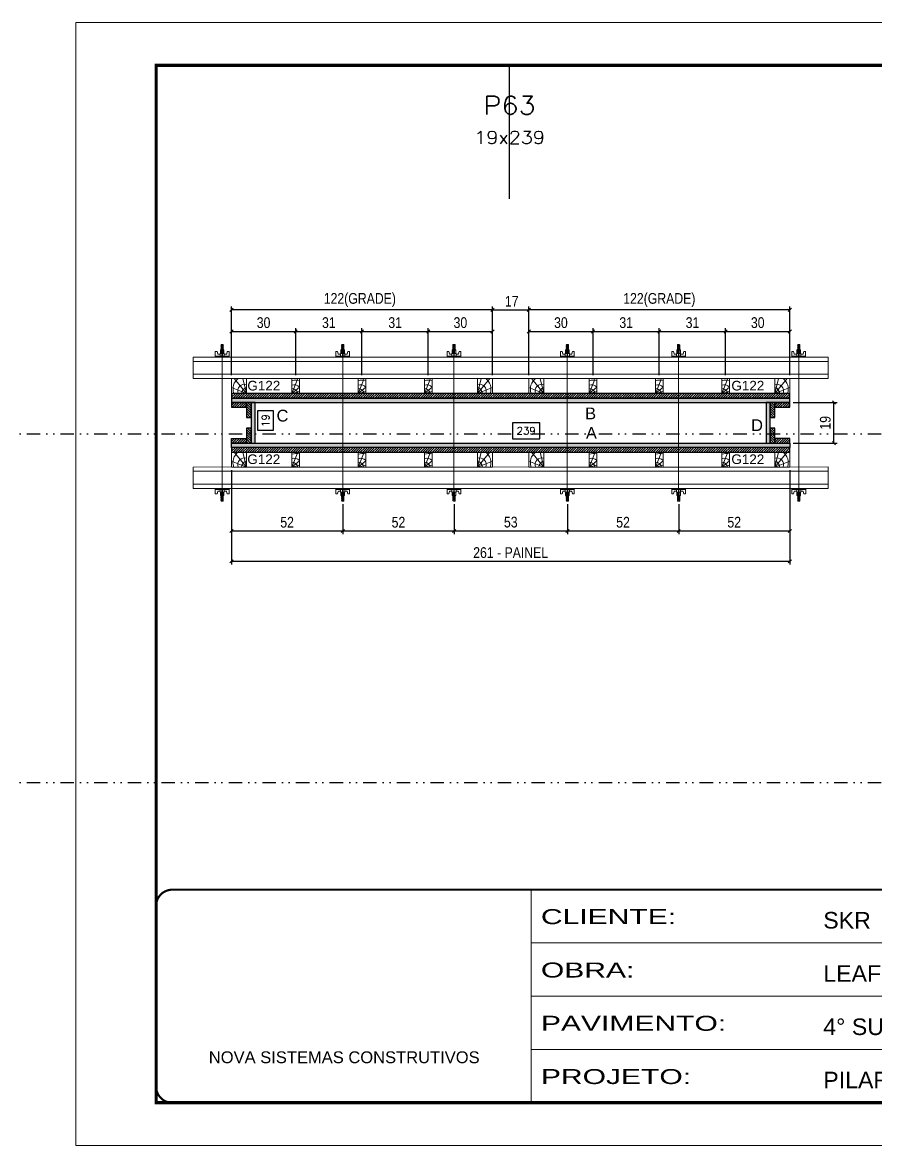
# Model space of a CAD drawing. Header units: millimetres. Extents: x 13777 to 27878, y -21631 to 6985.
# Drawn here: x 17547 to 18345, y 2489 to 3539 of the extents above; entities that cross this region are included whole.
import ezdxf
from ezdxf.enums import TextEntityAlignment as Align

# ---------------------------------------------------------------- set-up
doc = ezdxf.new("R2010")
doc.units = ezdxf.units.MM
for name, pattern in [('CONTINUO', [0]), ('DASHED', [0.75, 0.5, -0.25]), ('DIVIDE2', [0.625, 0.25, -0.125, 0, -0.125, 0, -0.125]), ('HIDDEN', [0.375, 0.25, -0.125])]:
    doc.linetypes.add(name, pattern=pattern)
for name, color, linetype in [('CHAPA', 1, 'Continuous'), ('COTA', 241, 'Continuous'), ('Nível', 160, 'Continuous'), ('SARRAFO', 251, 'Continuous'), ('Texto de Titulo', 7, 'Continuous'), ('Texto Qtd Sarr', 242, 'Continuous'), ('TEXTO_GERAL', 7, 'Continuous')]:
    doc.layers.add(name, color=color, linetype=linetype)
for name, color, linetype, lineweight in [('Folhas', 255, 'Continuous', 9), ('Hachura', 251, 'Continuous', 9), ('Madeira', 126, 'Continuous', 18), ('Perfil Metálico', 224, 'Continuous', 18), ('SARRAFO DE PRESSAO', 251, 'DASHED', 9), ('Texto Seção', 7, 'Continuous', 15)]:
    doc.layers.add(name, color=color, linetype=linetype, lineweight=lineweight)
doc.styles.add('ARIAL', font='arial.ttf')
doc.styles.add('COTA TECNICA 2X', font='techl___.ttf', dxfattribs={"height": 10})
doc.styles.add('ROMANS', font='romans.shx')
doc.styles.add('SANSSERIF', font='sas_____.pfb')
doc.styles.add('Tecnologia', font='')
doc.styles.get('Tecnologia').set_extended_font_data('Forgotten Futurist')
doc.dimstyles.new('SECAO PILAR', dxfattribs={"dimtxt": 10, "dimasz": 3, "dimexe": 3, "dimexo": 3, "dimgap": 3, "dimtad": 1, "dimdec": 1, "dimlfac": 0.5, "dimzin": 12, "dimdsep": 46, "dimtxsty": 'COTA TECNICA 2X', "dimblk1": 'OBLIQUE', "dimblk2": 'OBLIQUE', "dimsah": 1, "dimcen": 0.9, "dimclrd": 256, "dimclre": 256, "dimclrt": 256, "dimadec": 1, "dimazin": 3, "dimtfac": 1, "dimtdec": 1, "dimtmove": 0, "dimatfit": 3, "dimfxl": 1, "dimtolj": 1, "dimtzin": 12, "dimarcsym": 0})
doc.dimstyles.new('SECÇÃO 2', dxfattribs={"dimtxt": 7, "dimasz": 6, "dimexe": 0.18, "dimexo": 2, "dimgap": -4, "dimtad": 3, "dimdec": 1, "dimlfac": 0.5, "dimzin": 12, "dimdsep": 46, "dimtxsty": 'ROMANS', "dimblk": 'ARCHTICK', "dimcen": 0.09, "dimse1": 1, "dimse2": 1, "dimsd1": 1, "dimsd2": 1, "dimclrd": 180, "dimclre": 5, "dimclrt": 1, "dimadec": 0, "dimazin": 3, "dimtfac": 1, "dimtdec": 1, "dimtofl": 0, "dimtmove": 0, "dimatfit": 3, "dimldrblk": 'ARCHTICK', "dimfxl": 1, "dimtolj": 1, "dimtzin": 0, "dimarcsym": 0})
pattern_1 = [(225, (8618.4377, -19745.6665), (1.12253202, -1.12253202), [])]

# ---------------------------------------------------------------- blocks, each defined once
blk = doc.blocks.new('9999999999')
at = {"color": 30, "linetype": 'CONTINUO'}
for p, q in [((98564.6, 34230.2), (98564.6, 34429.4)), ((98564.6, 34379.6), (99584, 34379.6)), ((98564.6, 34329.8), (99488, 34329.8)), ((99584, 34329.8), (99488, 34329.8)), ((99488, 34329.8), (99488, 34230.2)), ((98564.6, 34280), (99488, 34280))]:
    blk.add_line(p, q, dxfattribs=at)
at = {"color": 30, "linetype": 'CONTINUO', "const_width": 2}
blk.add_lwpolyline([(99584, 34230.2), (99584, 34414.4, 0.414214), (99569, 34429.4), (98229, 34429.4, 0.414214), (98214, 34414.4), (98214, 34245.2, 0.414214), (98229, 34230.2), (99584, 34230.2)], format="xyb", dxfattribs=at)
at = {"layer": 'Folhas'}
blk.add_lwpolyline([(98139, 34190.2), (99624, 34190.2), (99624, 35240.2), (98139, 35240.2)], close=True, dxfattribs=at)
at = {"layer": 'Folhas', "color": 30, "const_width": 3}
blk.add_lwpolyline([(98214, 34230.2), (99584, 34230.2), (99584, 35200.2), (98214, 35200.2)], close=True, dxfattribs=at)
at = {"color": 7, "linetype": 'Continuous', "ltscale": 5, "style": 'ARIAL'}
for s, height, p in [('SKR', 15.48, (98837.7, 34393.1)), ('LEAF LOEFGREN', 15.483, (98837.7, 34343.3)), ('4° SUBSOLO', 15.48, (98837.7, 34293.5)), ('NOVA SISTEMAS CONSTRUTIVOS', 11.059, (98263.2, 34267.2)), ('PILARES', 15.48, (98837.7, 34243.7))]:
    blk.add_text(s, height=height, dxfattribs=at).set_placement(p)
at = {"layer": 'Folhas', "color": 7, "style": 'Tecnologia', "width": 1.5}
for s, p in [('CLIENTE:', (98573.7, 34397.2)), ('OBRA:', (98573.7, 34347.3)), ('PAVIMENTO:', (98573.7, 34297.5)), ('PROJETO:', (98573.7, 34247.7))]:
    blk.add_text(s, height=14, dxfattribs=at).set_placement(p)
blk = doc.blocks.new('*D343')
at = {"layer": 'COTA', "color": 180, "lineweight": -2, "transparency": 16777216}
for p, q in [((17781.8, 3175.8), (17766.8, 3175.8)), ((17766.8, 3175.8), (17766.8, 3157.8)), ((17781.8, 3157.8), (17781.8, 3175.8)), ((17766.8, 3157.8), (17781.8, 3157.8))]:
    blk.add_line(p, q, dxfattribs=at)
at = {"layer": 'Defpoints', "color": 0, "transparency": 16777216}
for p in [(17781.7, 3183.7), (17781.7, 3145.7), (17785.8, 3145.7)]:
    blk.add_point(p, dxfattribs=at)
at = {"layer": 'COTA', "color": 1, "transparency": 16777216, "insert": (17774.3, 3166.8), "char_height": 7, "attachment_point": 5, "rotation": 90, "style": 'ROMANS'}
blk.add_mtext('\\A1;19', dxfattribs=at)
blk = doc.blocks.new('_ArchTick')
at = {"color": 0, "linetype": 'ByBlock', "const_width": 0.15}
blk.add_lwpolyline([(-0.5, -0.5), (0.5, 0.5)], dxfattribs=at)
blk = doc.blocks.new('*D344')
at = {"layer": 'COTA', "color": 180, "lineweight": -2, "transparency": 16777216}
for p, q in [((18030.8, 3164.7), (18005.1, 3164.7)), ((18005.1, 3164.7), (18005.1, 3149.7)), ((18030.8, 3149.7), (18030.8, 3164.7)), ((18005.1, 3149.7), (18030.8, 3149.7))]:
    blk.add_line(p, q, dxfattribs=at)
at = {"layer": 'Defpoints', "color": 0, "transparency": 16777216}
for p in [(17764.4, 3145.7), (18242.4, 3145.7), (18242.4, 3145.7)]:
    blk.add_point(p, dxfattribs=at)
at = {"layer": 'COTA', "color": 1, "transparency": 16777216, "insert": (18017.9, 3157.2), "char_height": 7, "attachment_point": 5, "style": 'ROMANS'}
blk.add_mtext('\\A1;239', dxfattribs=at)
blk = doc.blocks.new('_Oblique')
at = {"color": 0, "linetype": 'ByBlock', "lineweight": -2}
blk.add_line((-0.5, -0.5), (0.5, 0.5), dxfattribs=at)
blk = doc.blocks.new('*D345')
at = {"layer": 'COTA', "lineweight": -2, "transparency": 16777216}
for p, q in [((17742.4, 3120.4), (17742.4, 3032.2)), ((18264.4, 3120.4), (18264.4, 3032.2)), ((17742.4, 3035.2), (18264.4, 3035.2))]:
    blk.add_line(p, q, dxfattribs=at)
at = {"layer": 'Defpoints', "color": 0, "transparency": 16777216}
for p in [(17742.4, 3123.4), (18264.4, 3123.4), (18264.4, 3035.2)]:
    blk.add_point(p, dxfattribs=at)
at = {"layer": 'COTA', "lineweight": -2, "transparency": 16777216, "xscale": 3, "yscale": 3, "zscale": 3, "rotation": 180}
blk.add_blockref('_Oblique', (17742.4, 3035.2), dxfattribs=at)
at = {"layer": 'COTA', "lineweight": -2, "transparency": 16777216, "xscale": 3, "yscale": 3, "zscale": 3}
blk.add_blockref('_Oblique', (18264.4, 3035.2), dxfattribs=at)
at = {"layer": 'COTA', "transparency": 16777216, "insert": (18003.4, 3043.3), "char_height": 10, "attachment_point": 5, "style": 'COTA TECNICA 2X'}
blk.add_mtext('\\A1;261 - PAINEL', dxfattribs=at)
blk = doc.blocks.new('*D346')
at = {"layer": 'COTA', "lineweight": -2, "transparency": 16777216}
for p, q in [((17742.4, 3120.3), (17742.4, 3060.6)), ((17846.5, 3088.6), (17846.5, 3060.6)), ((17742.4, 3063.6), (17846.5, 3063.6))]:
    blk.add_line(p, q, dxfattribs=at)
at = {"layer": 'Defpoints', "color": 0, "transparency": 16777216}
for p in [(17742.4, 3123.3), (17846.5, 3091.6), (17846.5, 3063.6)]:
    blk.add_point(p, dxfattribs=at)
at = {"layer": 'COTA', "lineweight": -2, "transparency": 16777216, "xscale": 3, "yscale": 3, "zscale": 3, "rotation": 180}
blk.add_blockref('_Oblique', (17742.4, 3063.6), dxfattribs=at)
at = {"layer": 'COTA', "lineweight": -2, "transparency": 16777216, "xscale": 3, "yscale": 3, "zscale": 3}
blk.add_blockref('_Oblique', (17846.5, 3063.6), dxfattribs=at)
at = {"layer": 'COTA', "transparency": 16777216, "insert": (17794.4, 3071.7), "char_height": 10, "attachment_point": 5, "style": 'COTA TECNICA 2X'}
blk.add_mtext('\\A1;52', dxfattribs=at)
blk = doc.blocks.new('C')
at = {"layer": 'Hachura', "color": 0}
for p, q in [((0, 3.22), (0, -3.22)), ((0.45, 3.22), (0, 3.22)), ((0.46, 3.16), (0, 3.16)), ((0.46, 3.05), (0, 3.05)), ((0.46, 2.88), (0, 2.88)), ((0, 2.75), (0, -1.16)), ((0.46, 2.65), (0, 2.65)), ((0.46, 2.23), (0, 2.23)), ((0.46, 1.51), (0, 1.51)), ((0.39, 0.49), (0.17, 0.49)), ((0.45, -3.23), (0.45, 3.22)), ((0.45, 3.22), (2.58, 3.22)), ((1.74, 0.97), (0.45, 0.97)), ((1.45, 0.1), (0.45, 0.1)), ((1.35, 1.94), (1.35, 0.96)), ((2.58, 2.39), (1.47, 2.09)), ((1.74, -0.97), (1.74, 0.97)), ((1.74, 0.97), (1.74, 0.84)), ((1.74, 0.97), (1.74, 0.84)), ((1.74, 0.84), (3.35, 0.84)), ((3.35, 0.45), (1.74, 0.45)), ((2.58, 3.22), (2.58, 2.39)), ((3.32, 0.84), (3.32, -0.84)), ((3.35, 0.84), (3.35, -0.84)), ((3.68, 0.45), (3.35, 0.45)), ((3.84, -0.52), (3.35, 0.45)), ((3.35, 0.06), (3.67, -0.57)), ((3.68, 0.45), (4.16, -0.52)), ((3.72, 0.5), (4.25, -0.57)), ((4.37, -0.55), (3.83, 0.53)), ((4.15, 0.45), (3.93, 0.45)), ((4.42, -0.52), (3.93, 0.45)), ((4.15, 0.45), (4.26, 0.45)), ((4.26, 0.45), (4.74, -0.52)), ((4.3, 0.5), (4.83, -0.57)), ((4.95, -0.55), (4.41, 0.53)), ((4.51, 0.45), (4.84, 0.45)), ((5, -0.52), (4.51, 0.45)), ((4.84, 0.45), (5.32, -0.52)), ((4.88, 0.5), (5.41, -0.57)), ((5.53, -0.55), (4.99, 0.53)), ((5.58, -0.52), (5.09, 0.45)), ((5.42, 0.45), (5.09, 0.45)), ((5.58, -0.52), (5.09, 0.45)), ((5.42, 0.45), (5.74, -0.19)), ((5.46, 0.5), (5.74, -0.07)), ((5.74, 0.19), (5.57, 0.53)), ((5.74, 0.32), (5.68, 0.45)), ((5.68, 0.45), (5.74, 0.45)), ((5.74, 0.45), (5.9, 0.29)), ((5.74, 0.45), (5.74, -0.52)), ((5.9, -0.36), (5.9, 0.29)), ((0.45, 0), (0, 0)), ((0.46, -1.52), (0, -1.52)), ((0.46, -2.23), (0, -2.23)), ((0.46, -2.65), (0, -2.65)), ((0.46, -2.88), (0, -2.88)), ((0.46, -3.05), (0, -3.05)), ((0.46, -3.16), (0, -3.16)), ((0, -3.22), (2.57, -3.22)), ((0.08, -0.48), (0.29, -0.48)), ((0.29, -0.48), (0.4, -0.48)), ((0.45, 0), (0.45, -0.97)), ((0.45, -0.16), (1.45, -0.16)), ((0.45, -0.65), (0.45, -0.32)), ((0.45, -3.23), (0.45, -0.65)), ((0.45, -0.97), (1.74, -0.97)), ((1.35, -1.94), (1.35, -0.97)), ((2.58, -2.39), (1.47, -2.1)), ((3.35, -0.32), (1.74, -0.32)), ((3.35, -0.84), (1.74, -0.84)), ((2.58, -3.23), (2.58, -2.39)), ((3.35, -0.07), (3.58, -0.52)), ((3.35, -0.52), (3.58, -0.52)), ((3.84, -0.52), (4.16, -0.52)), ((4.42, -0.52), (4.74, -0.52)), ((4.63, -0.52), (4.74, -0.52)), ((5, -0.52), (5.32, -0.52)), ((5.58, -0.52), (5.74, -0.52)), ((5.74, -0.52), (5.9, -0.36)), ((5.74, -0.52), (5.74, -0.52))]:
    blk.add_line(p, q, dxfattribs=at)
for centre, radius, start, end in [((1.52, 1.94), 0.161, 104.7436, 180), ((1.44, -0.03), 0.129, 272.695, 87.305), ((3.81, 0.39), 0.143, 25.5688, 154.4312), ((4.39, 0.39), 0.143, 25.5688, 154.4312), ((4.97, 0.39), 0.143, 25.5688, 154.4312), ((5.55, 0.39), 0.143, 25.5688, 154.4312), ((0.17, -0.37), 0.174, 221.744, 317.8592), ((1.52, -1.94), 0.161, 180, 255.2564), ((3.71, -0.4), 0.174, 222.1408, 318.256), ((4.29, -0.4), 0.174, 222.1408, 318.256), ((4.87, -0.4), 0.174, 222.1408, 318.256), ((5.45, -0.4), 0.174, 222.1408, 318.256), ((5.61, -0.4), 0.174, 317.8592, 318.256)]:
    blk.add_arc(centre, radius, start, end, dxfattribs=at)
blk = doc.blocks.new('*D347')
at = {"layer": 'COTA', "lineweight": -2, "transparency": 16777216}
for p, q in [((18056.5, 3088.6), (18056.5, 3060.6)), ((18160.5, 3088.6), (18160.5, 3060.6)), ((18056.5, 3063.6), (18160.5, 3063.6))]:
    blk.add_line(p, q, dxfattribs=at)
at = {"layer": 'Defpoints', "color": 0, "transparency": 16777216}
for p in [(18056.5, 3091.6), (18160.5, 3091.6), (18160.5, 3063.6)]:
    blk.add_point(p, dxfattribs=at)
at = {"layer": 'COTA', "lineweight": -2, "transparency": 16777216, "xscale": 3, "yscale": 3, "zscale": 3, "rotation": 180}
blk.add_blockref('_Oblique', (18056.5, 3063.6), dxfattribs=at)
at = {"layer": 'COTA', "lineweight": -2, "transparency": 16777216, "xscale": 3, "yscale": 3, "zscale": 3}
blk.add_blockref('_Oblique', (18160.5, 3063.6), dxfattribs=at)
at = {"layer": 'COTA', "transparency": 16777216, "insert": (18108.5, 3071.7), "char_height": 10, "attachment_point": 5, "style": 'COTA TECNICA 2X'}
blk.add_mtext('\\A1;52', dxfattribs=at)
blk = doc.blocks.new('*D348')
at = {"layer": 'COTA', "lineweight": -2, "transparency": 16777216}
for p, q in [((18267.4, 3183.7), (18308.7, 3183.7)), ((18305.7, 3145.7), (18305.7, 3183.7)), ((18267.4, 3145.7), (18308.7, 3145.7))]:
    blk.add_line(p, q, dxfattribs=at)
at = {"layer": 'Defpoints', "color": 0, "transparency": 16777216}
for p in [(18264.4, 3183.7), (18305.7, 3183.7), (18264.4, 3145.7)]:
    blk.add_point(p, dxfattribs=at)
at = {"layer": 'COTA', "lineweight": -2, "transparency": 16777216, "xscale": 3, "yscale": 3, "zscale": 3}
for p, rotation in [((18305.7, 3183.7), 90), ((18305.7, 3145.7), 270)]:
    blk.add_blockref('_Oblique', p, dxfattribs=dict(at, rotation=rotation))
at = {"layer": 'COTA', "transparency": 16777216, "insert": (18297.6, 3164.7), "char_height": 10, "attachment_point": 5, "rotation": 90, "style": 'COTA TECNICA 2X'}
blk.add_mtext('\\A1;19', dxfattribs=at)
blk = doc.blocks.new('*D349')
at = {"layer": 'COTA', "lineweight": -2, "transparency": 16777216}
for p, q in [((17846.5, 3088.6), (17846.5, 3060.6)), ((17950.5, 3088.6), (17950.5, 3060.6)), ((17846.5, 3063.6), (17950.5, 3063.6))]:
    blk.add_line(p, q, dxfattribs=at)
at = {"layer": 'Defpoints', "color": 0, "transparency": 16777216}
for p in [(17846.5, 3091.6), (17950.5, 3091.6), (17950.5, 3063.6)]:
    blk.add_point(p, dxfattribs=at)
at = {"layer": 'COTA', "lineweight": -2, "transparency": 16777216, "xscale": 3, "yscale": 3, "zscale": 3, "rotation": 180}
blk.add_blockref('_Oblique', (17846.5, 3063.6), dxfattribs=at)
at = {"layer": 'COTA', "lineweight": -2, "transparency": 16777216, "xscale": 3, "yscale": 3, "zscale": 3}
blk.add_blockref('_Oblique', (17950.5, 3063.6), dxfattribs=at)
at = {"layer": 'COTA', "transparency": 16777216, "insert": (17898.5, 3071.7), "char_height": 10, "attachment_point": 5, "style": 'COTA TECNICA 2X'}
blk.add_mtext('\\A1;52', dxfattribs=at)
blk = doc.blocks.new('PONTALETE')
at = {"layer": 'Madeira'}
for q in [(2.71, 7), (7, 5.76), (7, 1.74)]:
    blk.add_line((0, 0), q, dxfattribs=at)
blk.add_lwpolyline([(0, 0), (7, 0), (7, 7), (0, 7)], close=True, dxfattribs=at)
for centre, radius, start, end in [((2.04, 0.06), 6.23, 37.2818, 109.0913), ((1.09, 0.9), 3.19, 343.603, 109.9847), ((-0.21, -0.78), 3.09, 14.6322, 86.0383)]:
    blk.add_arc(centre, radius, start, end, dxfattribs=at)
blk = doc.blocks.new('MEIO PONTALETE')
at = {"layer": 'Madeira'}
for q in [(2.71, 7), (3.5, 2.88), (3.5, 0.87)]:
    blk.add_line((0, 0), q, dxfattribs=at)
blk.add_lwpolyline([(0, 0), (3.5, 0), (3.5, 7), (0, 7)], close=True, dxfattribs=at)
for centre, radius, start, end in [((2.04, 0.06), 6.23, 76.4499, 109.0913), ((1.09, 0.9), 3.19, 40.9063, 109.9847), ((-0.21, -0.78), 3.09, 14.6322, 86.0383)]:
    blk.add_arc(centre, radius, start, end, dxfattribs=at)
blk = doc.blocks.new('*D339')
at = {"layer": 'COTA', "lineweight": -2, "transparency": 16777216}
for p, q in [((18020.4, 3209.2), (18020.4, 3253.1)), ((18020.4, 3250.1), (18080.4, 3250.1)), ((18080.4, 3209.1), (18080.4, 3253.1))]:
    blk.add_line(p, q, dxfattribs=at)
at = {"layer": 'Defpoints', "color": 0, "transparency": 16777216}
for p in [(18080.4, 3250.1), (18020.4, 3206.2), (18080.4, 3206.1)]:
    blk.add_point(p, dxfattribs=at)
at = {"layer": 'COTA', "lineweight": -2, "transparency": 16777216, "xscale": 3, "yscale": 3, "zscale": 3, "rotation": 180}
blk.add_blockref('_Oblique', (18020.4, 3250.1), dxfattribs=at)
at = {"layer": 'COTA', "lineweight": -2, "transparency": 16777216, "xscale": 3, "yscale": 3, "zscale": 3}
blk.add_blockref('_Oblique', (18080.4, 3250.1), dxfattribs=at)
at = {"layer": 'COTA', "transparency": 16777216, "insert": (18050.4, 3258.3), "char_height": 10, "attachment_point": 5, "style": 'COTA TECNICA 2X'}
blk.add_mtext('\\A1;30', dxfattribs=at)
blk = doc.blocks.new('*D340')
at = {"layer": 'COTA', "lineweight": -2, "transparency": 16777216}
for p, q in [((18020.4, 3209.2), (18020.4, 3273.3)), ((18264.4, 3270.3), (18020.4, 3270.3)), ((18264.4, 3209.1), (18264.4, 3273.3))]:
    blk.add_line(p, q, dxfattribs=at)
at = {"layer": 'Defpoints', "color": 0, "transparency": 16777216}
for p in [(18020.4, 3270.3), (18020.4, 3206.2), (18264.4, 3206.1)]:
    blk.add_point(p, dxfattribs=at)
at = {"layer": 'COTA', "lineweight": -2, "transparency": 16777216, "xscale": 3, "yscale": 3, "zscale": 3, "rotation": 180}
blk.add_blockref('_Oblique', (18020.4, 3270.3), dxfattribs=at)
at = {"layer": 'COTA', "lineweight": -2, "transparency": 16777216, "xscale": 3, "yscale": 3, "zscale": 3}
blk.add_blockref('_Oblique', (18264.4, 3270.3), dxfattribs=at)
at = {"layer": 'COTA', "transparency": 16777216, "insert": (18142.4, 3279.5), "char_height": 10, "attachment_point": 5, "style": 'COTA TECNICA 2X'}
blk.add_mtext('\\A1;122(GRADE)', dxfattribs=at)
blk = doc.blocks.new('*D350')
at = {"layer": 'COTA', "lineweight": -2, "transparency": 16777216}
for p, q in [((18080.4, 3209.1), (18080.4, 3253.1)), ((18080.4, 3250.1), (18142.4, 3250.1)), ((18142.4, 3209.1), (18142.4, 3253.1))]:
    blk.add_line(p, q, dxfattribs=at)
at = {"layer": 'Defpoints', "color": 0, "transparency": 16777216}
for p in [(18142.4, 3250.1), (18080.4, 3206.1), (18142.4, 3206.1)]:
    blk.add_point(p, dxfattribs=at)
at = {"layer": 'COTA', "lineweight": -2, "transparency": 16777216, "xscale": 3, "yscale": 3, "zscale": 3, "rotation": 180}
blk.add_blockref('_Oblique', (18080.4, 3250.1), dxfattribs=at)
at = {"layer": 'COTA', "lineweight": -2, "transparency": 16777216, "xscale": 3, "yscale": 3, "zscale": 3}
blk.add_blockref('_Oblique', (18142.4, 3250.1), dxfattribs=at)
at = {"layer": 'COTA', "transparency": 16777216, "insert": (18111.4, 3258.3), "char_height": 10, "attachment_point": 5, "style": 'COTA TECNICA 2X'}
blk.add_mtext('\\A1;31', dxfattribs=at)
blk = doc.blocks.new('*D351')
at = {"layer": 'COTA', "lineweight": -2, "transparency": 16777216}
for p, q in [((18142.4, 3209.1), (18142.4, 3253.1)), ((18142.4, 3250.1), (18204.4, 3250.1)), ((18204.4, 3209.1), (18204.4, 3253.1))]:
    blk.add_line(p, q, dxfattribs=at)
at = {"layer": 'Defpoints', "color": 0, "transparency": 16777216}
for p in [(18204.4, 3250.1), (18142.4, 3206.1), (18204.4, 3206.1)]:
    blk.add_point(p, dxfattribs=at)
at = {"layer": 'COTA', "lineweight": -2, "transparency": 16777216, "xscale": 3, "yscale": 3, "zscale": 3, "rotation": 180}
blk.add_blockref('_Oblique', (18142.4, 3250.1), dxfattribs=at)
at = {"layer": 'COTA', "lineweight": -2, "transparency": 16777216, "xscale": 3, "yscale": 3, "zscale": 3}
blk.add_blockref('_Oblique', (18204.4, 3250.1), dxfattribs=at)
at = {"layer": 'COTA', "transparency": 16777216, "insert": (18173.4, 3258.3), "char_height": 10, "attachment_point": 5, "style": 'COTA TECNICA 2X'}
blk.add_mtext('\\A1;31', dxfattribs=at)
blk = doc.blocks.new('*D352')
at = {"layer": 'COTA', "lineweight": -2, "transparency": 16777216}
for p, q in [((18204.4, 3209.1), (18204.4, 3253.1)), ((18204.4, 3250.1), (18264.4, 3250.1)), ((18264.4, 3209.1), (18264.4, 3253.1))]:
    blk.add_line(p, q, dxfattribs=at)
at = {"layer": 'Defpoints', "color": 0, "transparency": 16777216}
for p in [(18264.4, 3250.1), (18204.4, 3206.1), (18264.4, 3206.1)]:
    blk.add_point(p, dxfattribs=at)
at = {"layer": 'COTA', "lineweight": -2, "transparency": 16777216, "xscale": 3, "yscale": 3, "zscale": 3, "rotation": 180}
blk.add_blockref('_Oblique', (18204.4, 3250.1), dxfattribs=at)
at = {"layer": 'COTA', "lineweight": -2, "transparency": 16777216, "xscale": 3, "yscale": 3, "zscale": 3}
blk.add_blockref('_Oblique', (18264.4, 3250.1), dxfattribs=at)
at = {"layer": 'COTA', "transparency": 16777216, "insert": (18234.4, 3258.3), "char_height": 10, "attachment_point": 5, "style": 'COTA TECNICA 2X'}
blk.add_mtext('\\A1;30', dxfattribs=at)
blk = doc.blocks.new('*D341')
at = {"layer": 'COTA', "lineweight": -2, "transparency": 16777216}
for p, q in [((17742.4, 3209.2), (17742.4, 3253.1)), ((17742.4, 3250.1), (17802.4, 3250.1)), ((17802.4, 3209.1), (17802.4, 3253.1))]:
    blk.add_line(p, q, dxfattribs=at)
at = {"layer": 'Defpoints', "color": 0, "transparency": 16777216}
for p in [(17802.4, 3250.1), (17742.4, 3206.2), (17802.4, 3206.1)]:
    blk.add_point(p, dxfattribs=at)
at = {"layer": 'COTA', "lineweight": -2, "transparency": 16777216, "xscale": 3, "yscale": 3, "zscale": 3, "rotation": 180}
blk.add_blockref('_Oblique', (17742.4, 3250.1), dxfattribs=at)
at = {"layer": 'COTA', "lineweight": -2, "transparency": 16777216, "xscale": 3, "yscale": 3, "zscale": 3}
blk.add_blockref('_Oblique', (17802.4, 3250.1), dxfattribs=at)
at = {"layer": 'COTA', "transparency": 16777216, "insert": (17772.4, 3258.3), "char_height": 10, "attachment_point": 5, "style": 'COTA TECNICA 2X'}
blk.add_mtext('\\A1;30', dxfattribs=at)
blk = doc.blocks.new('*D342')
at = {"layer": 'COTA', "lineweight": -2, "transparency": 16777216}
for p, q in [((17742.4, 3209.2), (17742.4, 3273.3)), ((17986.4, 3270.3), (17742.4, 3270.3)), ((17986.4, 3209.1), (17986.4, 3273.3))]:
    blk.add_line(p, q, dxfattribs=at)
at = {"layer": 'Defpoints', "color": 0, "transparency": 16777216}
for p in [(17742.4, 3270.3), (17742.4, 3206.2), (17986.4, 3206.1)]:
    blk.add_point(p, dxfattribs=at)
at = {"layer": 'COTA', "lineweight": -2, "transparency": 16777216, "xscale": 3, "yscale": 3, "zscale": 3, "rotation": 180}
blk.add_blockref('_Oblique', (17742.4, 3270.3), dxfattribs=at)
at = {"layer": 'COTA', "lineweight": -2, "transparency": 16777216, "xscale": 3, "yscale": 3, "zscale": 3}
blk.add_blockref('_Oblique', (17986.4, 3270.3), dxfattribs=at)
at = {"layer": 'COTA', "transparency": 16777216, "insert": (17862.4, 3279.5), "char_height": 10, "attachment_point": 5, "style": 'COTA TECNICA 2X'}
blk.add_mtext('\\A1;122(GRADE)', dxfattribs=at)
blk = doc.blocks.new('*D353')
at = {"layer": 'COTA', "lineweight": -2, "transparency": 16777216}
for p, q in [((17802.4, 3209.1), (17802.4, 3253.1)), ((17802.4, 3250.1), (17864.4, 3250.1)), ((17864.4, 3209.1), (17864.4, 3253.1))]:
    blk.add_line(p, q, dxfattribs=at)
at = {"layer": 'Defpoints', "color": 0, "transparency": 16777216}
for p in [(17864.4, 3250.1), (17802.4, 3206.1), (17864.4, 3206.1)]:
    blk.add_point(p, dxfattribs=at)
at = {"layer": 'COTA', "lineweight": -2, "transparency": 16777216, "xscale": 3, "yscale": 3, "zscale": 3, "rotation": 180}
blk.add_blockref('_Oblique', (17802.4, 3250.1), dxfattribs=at)
at = {"layer": 'COTA', "lineweight": -2, "transparency": 16777216, "xscale": 3, "yscale": 3, "zscale": 3}
blk.add_blockref('_Oblique', (17864.4, 3250.1), dxfattribs=at)
at = {"layer": 'COTA', "transparency": 16777216, "insert": (17833.4, 3258.3), "char_height": 10, "attachment_point": 5, "style": 'COTA TECNICA 2X'}
blk.add_mtext('\\A1;31', dxfattribs=at)
blk = doc.blocks.new('*D354')
at = {"layer": 'COTA', "lineweight": -2, "transparency": 16777216}
for p, q in [((17864.4, 3209.1), (17864.4, 3253.1)), ((17864.4, 3250.1), (17926.4, 3250.1)), ((17926.4, 3209.1), (17926.4, 3253.1))]:
    blk.add_line(p, q, dxfattribs=at)
at = {"layer": 'Defpoints', "color": 0, "transparency": 16777216}
for p in [(17926.4, 3250.1), (17864.4, 3206.1), (17926.4, 3206.1)]:
    blk.add_point(p, dxfattribs=at)
at = {"layer": 'COTA', "lineweight": -2, "transparency": 16777216, "xscale": 3, "yscale": 3, "zscale": 3, "rotation": 180}
blk.add_blockref('_Oblique', (17864.4, 3250.1), dxfattribs=at)
at = {"layer": 'COTA', "lineweight": -2, "transparency": 16777216, "xscale": 3, "yscale": 3, "zscale": 3}
blk.add_blockref('_Oblique', (17926.4, 3250.1), dxfattribs=at)
at = {"layer": 'COTA', "transparency": 16777216, "insert": (17895.4, 3258.3), "char_height": 10, "attachment_point": 5, "style": 'COTA TECNICA 2X'}
blk.add_mtext('\\A1;31', dxfattribs=at)
blk = doc.blocks.new('*D355')
at = {"layer": 'COTA', "lineweight": -2, "transparency": 16777216}
for p, q in [((17926.4, 3209.1), (17926.4, 3253.1)), ((17926.4, 3250.1), (17986.4, 3250.1)), ((17986.4, 3209.1), (17986.4, 3253.1))]:
    blk.add_line(p, q, dxfattribs=at)
at = {"layer": 'Defpoints', "color": 0, "transparency": 16777216}
for p in [(17986.4, 3250.1), (17926.4, 3206.1), (17986.4, 3206.1)]:
    blk.add_point(p, dxfattribs=at)
at = {"layer": 'COTA', "lineweight": -2, "transparency": 16777216, "xscale": 3, "yscale": 3, "zscale": 3, "rotation": 180}
blk.add_blockref('_Oblique', (17926.4, 3250.1), dxfattribs=at)
at = {"layer": 'COTA', "lineweight": -2, "transparency": 16777216, "xscale": 3, "yscale": 3, "zscale": 3}
blk.add_blockref('_Oblique', (17986.4, 3250.1), dxfattribs=at)
at = {"layer": 'COTA', "transparency": 16777216, "insert": (17956.4, 3258.3), "char_height": 10, "attachment_point": 5, "style": 'COTA TECNICA 2X'}
blk.add_mtext('\\A1;30', dxfattribs=at)
blk = doc.blocks.new('*D356')
at = {"layer": 'COTA', "lineweight": -2, "transparency": 16777216}
for p, q in [((17986.4, 3209.1), (17986.4, 3273.3)), ((17986.4, 3270.3), (18020.4, 3270.3)), ((18020.4, 3209.2), (18020.4, 3273.3))]:
    blk.add_line(p, q, dxfattribs=at)
at = {"layer": 'Defpoints', "color": 0, "transparency": 16777216}
for p in [(18020.4, 3270.3), (17986.4, 3206.1), (18020.4, 3206.2)]:
    blk.add_point(p, dxfattribs=at)
at = {"layer": 'COTA', "lineweight": -2, "transparency": 16777216, "xscale": 3, "yscale": 3, "zscale": 3, "rotation": 180}
blk.add_blockref('_Oblique', (17986.4, 3270.3), dxfattribs=at)
at = {"layer": 'COTA', "lineweight": -2, "transparency": 16777216, "xscale": 3, "yscale": 3, "zscale": 3}
blk.add_blockref('_Oblique', (18020.4, 3270.3), dxfattribs=at)
at = {"layer": 'COTA', "transparency": 16777216, "insert": (18004.4, 3278.3), "char_height": 10, "attachment_point": 5, "style": 'COTA TECNICA 2X'}
blk.add_mtext('\\A1;17', dxfattribs=at)
blk = doc.blocks.new('titulo1')
at = {"layer": 'Defpoints', "color": 252, "linetype": 'HIDDEN', "ltscale": 2}
blk.add_line((0, 0), (0, 125), dxfattribs=at)
at = {"layer": 'Defpoints', "style": 'ROMANS', "oblique": 15}
blk.add_attdef('FOLHA', text='', height=10, dxfattribs=at).set_placement((0, 15.6), align=Align.MIDDLE_CENTER)
at = {"layer": 'Texto Qtd Sarr', "color": 3, "style": 'ROMANS', "oblique": 15}
for tag, height, p in [('TITULO', 17, (0, 71.4)), ('SEÇÃO', 12, (0, 41.5))]:
    blk.add_attdef(tag, text='', height=height, dxfattribs=at).set_placement(p, align=Align.MIDDLE_CENTER)
blk = doc.blocks.new('*D357')
at = {"layer": 'COTA', "lineweight": -2, "transparency": 16777216}
for p, q in [((18264.4, 3120.4), (18264.4, 3060.6)), ((18160.5, 3088.6), (18160.5, 3060.6)), ((18160.5, 3063.6), (18264.4, 3063.6))]:
    blk.add_line(p, q, dxfattribs=at)
at = {"layer": 'Defpoints', "color": 0, "transparency": 16777216}
for p in [(18264.4, 3123.4), (18160.5, 3091.6), (18264.4, 3063.6)]:
    blk.add_point(p, dxfattribs=at)
at = {"layer": 'COTA', "lineweight": -2, "transparency": 16777216, "xscale": 3, "yscale": 3, "zscale": 3, "rotation": 180}
blk.add_blockref('_Oblique', (18160.5, 3063.6), dxfattribs=at)
at = {"layer": 'COTA', "lineweight": -2, "transparency": 16777216, "xscale": 3, "yscale": 3, "zscale": 3}
blk.add_blockref('_Oblique', (18264.4, 3063.6), dxfattribs=at)
at = {"layer": 'COTA', "transparency": 16777216, "insert": (18212.4, 3071.7), "char_height": 10, "attachment_point": 5, "style": 'COTA TECNICA 2X'}
blk.add_mtext('\\A1;52', dxfattribs=at)
blk = doc.blocks.new('*D358')
at = {"layer": 'COTA', "lineweight": -2, "transparency": 16777216}
for p, q in [((17950.5, 3088.6), (17950.5, 3060.6)), ((18056.5, 3088.6), (18056.5, 3060.6)), ((17950.5, 3063.6), (18056.5, 3063.6))]:
    blk.add_line(p, q, dxfattribs=at)
at = {"layer": 'Defpoints', "color": 0, "transparency": 16777216}
for p in [(17950.5, 3091.6), (18056.5, 3091.6), (18056.5, 3063.6)]:
    blk.add_point(p, dxfattribs=at)
at = {"layer": 'COTA', "lineweight": -2, "transparency": 16777216, "xscale": 3, "yscale": 3, "zscale": 3, "rotation": 180}
blk.add_blockref('_Oblique', (17950.5, 3063.6), dxfattribs=at)
at = {"layer": 'COTA', "lineweight": -2, "transparency": 16777216, "xscale": 3, "yscale": 3, "zscale": 3}
blk.add_blockref('_Oblique', (18056.5, 3063.6), dxfattribs=at)
at = {"layer": 'COTA', "transparency": 16777216, "insert": (18003.5, 3071.8), "char_height": 10, "attachment_point": 5, "style": 'COTA TECNICA 2X'}
blk.add_mtext('\\A1;53', dxfattribs=at)

msp = doc.modelspace()

# ---------------------------------------------------------------- hatches: boundary and pattern name
at = {"layer": 'Hachura'}
h = msp.add_hatch(dxfattribs=at)
h.set_pattern_fill('ANSI31', color=256, scale=0.5, angle=180, style=0)
h.set_pattern_definition([(225, (8648.4377, -19737.2665), (1.12253202, -1.12253202), [])])
h.paths.add_polyline_path([(18264.39, 3192.14), (18264.39, 3187.74), (17742.39, 3187.74), (17742.39, 3192.14)])
h = msp.add_hatch(color=256, dxfattribs=at)
h.dxf.hatch_style = 1
h.paths.add_polyline_path([(18264.39, 3183.73), (18264.39, 3187.73), (17742.39, 3187.74), (17742.39, 3183.74)])
h = msp.add_hatch(dxfattribs=at)
h.set_pattern_fill('ANSI31', color=256, scale=0.5, angle=180, style=0)
h.set_pattern_definition(pattern_1)
h.paths.add_polyline_path([(17756.39, 3183.74), (17756.39, 3179.34), (17742.39, 3179.34), (17742.39, 3183.74)])
h = msp.add_hatch(dxfattribs=at)
h.set_pattern_fill('ANSI31', color=256, scale=0.5, angle=270, style=0)
h.set_pattern_definition([(315, (40652.1977, -6319.2102), (1.12253202, 1.12253202), [])])
h.paths.add_polyline_path([(17760.79, 3169.74), (17756.39, 3169.74), (17756.39, 3183.74), (17760.79, 3183.74)])
h = msp.add_hatch(color=256, dxfattribs=at)
h.dxf.hatch_style = 1
h.paths.add_polyline_path([(17760.79, 3145.74), (17764.39, 3145.74), (17764.39, 3183.74), (17760.79, 3183.74)])
h = msp.add_hatch(color=256, dxfattribs=at)
h.dxf.hatch_style = 1
h.paths.add_polyline_path([(18242.39, 3145.74), (18245.99, 3145.74), (18245.99, 3183.74), (18242.39, 3183.74)])
h = msp.add_hatch(dxfattribs=at)
h.set_pattern_fill('ANSI31', color=256, scale=0.5, angle=270, style=0)
h.set_pattern_definition([(315, (41141.7977, -6319.2102), (1.12253202, 1.12253202), [])])
h.paths.add_polyline_path([(18250.39, 3169.74), (18245.99, 3169.74), (18245.99, 3183.74), (18250.39, 3183.74)])
h = msp.add_hatch(dxfattribs=at)
h.set_pattern_fill('ANSI31', color=256, scale=0.5, angle=180, style=0)
h.set_pattern_definition([(225, (9126.4377, -19745.6665), (1.12253202, -1.12253202), [])])
h.paths.add_polyline_path([(18264.39, 3183.74), (18264.39, 3179.34), (18250.39, 3179.34), (18250.39, 3183.74)])
h = msp.add_hatch(dxfattribs=at)
h.set_pattern_fill('ANSI31', color=256, scale=0.5, angle=180, style=0)
h.set_pattern_definition(pattern_1)
h.paths.add_polyline_path([(17756.39, 3145.74), (17756.39, 3150.14), (17742.39, 3150.14), (17742.39, 3145.74)])
h = msp.add_hatch(dxfattribs=at)
h.set_pattern_fill('ANSI31', color=256, scale=0.5, angle=270, style=0)
h.set_pattern_definition([(315, (40652.1977, -6343.2102), (1.12253202, 1.12253202), [])])
h.paths.add_polyline_path([(17760.79, 3145.74), (17756.39, 3145.74), (17756.39, 3159.74), (17760.79, 3159.74)])
h = msp.add_hatch(dxfattribs=at)
h.set_pattern_fill('ANSI31', color=256, scale=0.5, angle=270, style=0)
h.set_pattern_definition([(315, (41141.7977, -6343.2102), (1.12253202, 1.12253202), [])])
h.paths.add_polyline_path([(18250.39, 3145.74), (18245.99, 3145.74), (18245.99, 3159.74), (18250.39, 3159.74)])
h = msp.add_hatch(dxfattribs=at)
h.set_pattern_fill('ANSI31', color=256, scale=0.5, angle=180, style=0)
h.set_pattern_definition([(225, (8761.4377, -19745.6665), (1.12253202, -1.12253202), [])])
h.paths.add_polyline_path([(18250.39, 3145.74), (18250.39, 3150.14), (18264.39, 3150.14), (18264.39, 3145.74)])
h = msp.add_hatch(color=256, dxfattribs=at)
h.dxf.hatch_style = 1
h.paths.add_polyline_path([(18264.39, 3145.74), (18264.39, 3141.74), (17742.39, 3141.74), (17742.39, 3145.74)])
h = msp.add_hatch(dxfattribs=at)
h.set_pattern_fill('ANSI31', color=256, scale=0.5, angle=180, style=0)
h.set_pattern_definition([(225, (8648.4377, -19787.6665), (1.12253202, -1.12253202), [])])
h.paths.add_polyline_path([(18264.39, 3141.74), (18264.39, 3137.34), (17742.39, 3137.34), (17742.39, 3141.74)])

# ---------------------------------------------------------------- linework, layer by layer
at = {"layer": 'CHAPA'}
for points in [[(18264.39, 3183.74), (18264.39, 3187.74), (17742.39, 3187.74), (17742.39, 3183.74)], [(17760.79, 3145.74), (17764.39, 3145.74), (17764.39, 3183.74), (17760.79, 3183.74)], [(18242.39, 3145.74), (18245.99, 3145.74), (18245.99, 3183.74), (18242.39, 3183.74)], [(18264.39, 3145.74), (18264.39, 3141.74), (17742.39, 3141.74), (17742.39, 3145.74)]]:
    msp.add_lwpolyline(points, close=True, dxfattribs=at)
at = {"layer": 'Hachura'}
for p, q in [((17733.7, 3092.57), (17733.7, 3233.11)), ((17846.39, 3092.57), (17846.39, 3233.11)), ((17950.39, 3092.57), (17950.39, 3233.11)), ((18056.39, 3092.57), (18056.39, 3233.11)), ((18160.39, 3092.57), (18160.39, 3233.11)), ((18272.78, 3092.57), (18272.78, 3233.11))]:
    msp.add_line(p, q, dxfattribs=at)
at = {"layer": 'Madeira'}
for points in [[(17742.39, 3192.14), (17742.4, 3206.14), (17986.4, 3206.14), (17986.38, 3192.14)], [(18020.4, 3192.14), (18020.41, 3206.14), (18264.4, 3206.14), (18264.39, 3192.14)], [(17742.37, 3123.36), (17742.39, 3137.36), (17986.38, 3137.36), (17986.37, 3123.36)], [(18020.38, 3123.36), (18020.4, 3137.36), (18264.39, 3137.36), (18264.37, 3123.36)]]:
    msp.add_lwpolyline(points, close=True, dxfattribs=at)
at = {"layer": 'Nível', "color": 4, "linetype": 'DIVIDE2', "ltscale": 50}
for p, q in [((13777.11, 3154.29), (21531.15, 3154.29)), ((13777.11, 2828.29), (21531.15, 2828.29))]:
    msp.add_line(p, q, dxfattribs=at)
at = {"layer": 'Perfil Metálico'}
for p, q in [((18300.11, 3222.08), (17706.67, 3222.08)), ((18300.11, 3210.08), (17706.67, 3210.08)), ((18300.11, 3119.34), (17706.67, 3119.34)), ((18300.11, 3107.34), (17706.67, 3107.34))]:
    msp.add_line(p, q, dxfattribs=at)
for points in [[(18300.11, 3206.14), (18300.11, 3226.14), (17706.67, 3226.08), (17706.67, 3206.08)], [(17706.67, 3123.34), (17706.67, 3103.34), (18300.11, 3103.4), (18300.11, 3123.4)]]:
    msp.add_lwpolyline(points, close=True, dxfattribs=at)
at = {"layer": 'SARRAFO'}
for points in [[(17742.39, 3187.74), (18264.39, 3187.74), (18264.39, 3192.14), (17742.39, 3192.14)], [(17742.39, 3187.74), (18264.39, 3187.74), (18264.39, 3192.14), (17742.39, 3192.14)], [(17742.39, 3179.34), (17756.39, 3179.34), (17756.39, 3183.74), (17742.39, 3183.74)], [(17742.39, 3179.34), (17756.39, 3179.34), (17756.39, 3183.74), (17742.39, 3183.74)], [(17756.39, 3183.74), (17756.39, 3169.74), (17760.79, 3169.74), (17760.79, 3183.74)], [(17756.39, 3183.74), (17756.39, 3169.74), (17760.79, 3169.74), (17760.79, 3183.74)], [(18245.99, 3183.74), (18245.99, 3169.74), (18250.39, 3169.74), (18250.39, 3183.74)], [(18245.99, 3183.74), (18245.99, 3169.74), (18250.39, 3169.74), (18250.39, 3183.74)], [(18250.39, 3179.34), (18264.39, 3179.34), (18264.39, 3183.74), (18250.39, 3183.74)], [(18250.39, 3179.34), (18264.39, 3179.34), (18264.39, 3183.74), (18250.39, 3183.74)], [(17742.39, 3150.14), (17756.39, 3150.14), (17756.39, 3145.74), (17742.39, 3145.74)], [(17742.39, 3150.14), (17756.39, 3150.14), (17756.39, 3145.74), (17742.39, 3145.74)], [(17756.39, 3159.74), (17756.39, 3145.74), (17760.79, 3145.74), (17760.79, 3159.74)], [(17756.39, 3159.74), (17756.39, 3145.74), (17760.79, 3145.74), (17760.79, 3159.74)], [(18245.99, 3159.74), (18245.99, 3145.74), (18250.39, 3145.74), (18250.39, 3159.74)], [(18245.99, 3159.74), (18245.99, 3145.74), (18250.39, 3145.74), (18250.39, 3159.74)], [(18264.39, 3150.14), (18250.39, 3150.14), (18250.39, 3145.74), (18264.39, 3145.74)], [(18264.39, 3150.14), (18250.39, 3150.14), (18250.39, 3145.74), (18264.39, 3145.74)], [(17742.39, 3137.34), (18264.39, 3137.34), (18264.39, 3141.74), (17742.39, 3141.74)], [(17742.39, 3137.34), (18264.39, 3137.34), (18264.39, 3141.74), (17742.39, 3141.74)]]:
    msp.add_lwpolyline(points, close=True, dxfattribs=at)

# ---------------------------------------------------------------- block references
at = {"layer": 'Hachura', "linetype": 'Continuous', "yscale": 2, "zscale": 2}
for p, xscale, rotation in [((17733.71, 3226.11), -2, 270), ((17846.38, 3226.11), 2, 90.00000000000001), ((17950.38, 3226.11), 2, 90.00000000000001), ((18056.38, 3226.11), 2, 90.00000000000001), ((18160.38, 3226.11), 2, 90.00000000000001), ((18272.77, 3226.11), 2, 90.00000000000001), ((17733.7, 3103.37), 2, 270), ((17846.39, 3103.37), -2, 90), ((17950.39, 3103.37), -2, 90), ((18056.39, 3103.37), -2, 90), ((18160.39, 3103.37), -2, 90), ((18272.78, 3103.37), -2, 90)]:
    msp.add_blockref('C', p, dxfattribs=dict(at, xscale=xscale, rotation=rotation))
at = {"layer": 'Madeira'}
for name, p, xscale, yscale, zscale, rotation in [('PONTALETE', (17756.39, 3192.14), 2, 2, 2, 89.93708930310329), ('MEIO PONTALETE', (17798.89, 3192.15), 1.999999997962732, 1.999999997962732, 1.999999997962732, 359.9370893031033), ('MEIO PONTALETE', (17860.89, 3192.15), 1.999999997962732, 1.999999997962732, 1.999999997962732, 359.9370893031033), ('MEIO PONTALETE', (17922.89, 3192.15), 1.999999997962732, 1.999999997962732, 1.999999997962732, 359.9370893031033), ('PONTALETE', (17972.38, 3192.16), -2, 2, 2, 269.9370893031033), ('PONTALETE', (18034.4, 3192.14), 2, 2, 2, 89.93708930310329), ('MEIO PONTALETE', (18076.9, 3192.15), 1.999999997962732, 1.999999997962732, 1.999999997962732, 359.9370893031033), ('MEIO PONTALETE', (18138.9, 3192.15), 1.999999997962732, 1.999999997962732, 1.999999997962732, 359.9370893031033), ('MEIO PONTALETE', (18200.9, 3192.15), 1.999999997962732, 1.999999997962732, 1.999999997962732, 359.9370893031033), ('PONTALETE', (18250.39, 3192.16), -2, 2, 2, 269.9370893031033), ('PONTALETE', (17756.37, 3123.35), 2, 2, 2, 89.93708930310329), ('MEIO PONTALETE', (17798.87, 3123.36), 1.999999997962732, 1.999999997962732, 1.999999997962732, 359.9370893031033), ('MEIO PONTALETE', (17860.87, 3123.36), 1.999999997962732, 1.999999997962732, 1.999999997962732, 359.9370893031033), ('MEIO PONTALETE', (17922.87, 3123.36), 1.999999997962732, 1.999999997962732, 1.999999997962732, 359.9370893031033), ('PONTALETE', (17972.37, 3123.37), -2, 2, 2, 269.9370893031033), ('PONTALETE', (18034.38, 3123.35), 2, 2, 2, 89.93708930310329), ('MEIO PONTALETE', (18076.88, 3123.36), 1.999999997962732, 1.999999997962732, 1.999999997962732, 359.9370893031033), ('MEIO PONTALETE', (18138.88, 3123.36), 1.999999997962732, 1.999999997962732, 1.999999997962732, 359.9370893031033), ('MEIO PONTALETE', (18200.88, 3123.36), 1.999999997962732, 1.999999997962732, 1.999999997962732, 359.9370893031033), ('PONTALETE', (18250.37, 3123.37), -2, 2, 2, 269.9370893031033)]:
    msp.add_blockref(name, p, dxfattribs=dict(at, xscale=xscale, yscale=yscale, zscale=zscale, rotation=rotation))
at = {"layer": 'SARRAFO DE PRESSAO', "color": 6, "linetype": 'ByBlock'}
msp.add_blockref('9999999999', (-80542.01, -31701.2), dxfattribs=at)
at = {"layer": 'Texto Seção'}
ref = msp.add_blockref('titulo1', (18002.39, 3374), dxfattribs=at)
ref.add_attrib('TITULO', 'P63', dxfattribs={"layer": 'Texto de Titulo', "color": 7, "height": 17, "style": 'ROMANS', "width": 1.1}).set_placement((18002.39, 3461.5), align=Align.MIDDLE_CENTER)
ref.add_attrib('SEÇÃO', '19x239', dxfattribs={"layer": 'Texto de Titulo', "color": 7, "height": 12, "style": 'ROMANS', "width": 1.1}).set_placement((18002.39, 3431.5), align=Align.MIDDLE_CENTER)

# ---------------------------------------------------------------- texts
at = {"layer": 'TEXTO_GERAL', "color": 0, "linetype": 'Continuous', "style": 'SANSSERIF'}
for p in [(17757.25, 3199.44), (18209.79, 3199.44), (17757.23, 3130.66), (18209.77, 3130.66)]:
    msp.add_text('G122', height=9, dxfattribs=at).set_placement(p, align=Align.MIDDLE_LEFT)
at = {"layer": 'TEXTO_GERAL', "style": 'ARIAL'}
for s, p in [('C', (17790.06, 3171.4)), ('B', (18078.15, 3173.49)), ('A', (18078.9, 3155.26)), ('D', (18233.75, 3162.46))]:
    msp.add_text(s, height=11, dxfattribs=at).set_placement(p, align=Align.MIDDLE_CENTER)

# ---------------------------------------------------------------- dimensions: what is measured, and where the dimension line sits
at = {"layer": 'COTA'}
dim = msp.add_linear_dim(base=(17742.4, 3270.28), p1=(17986.4, 3206.13), p2=(17742.4, 3206.15), text='<>(GRADE)', dimstyle='SECAO PILAR', dxfattribs=at)
dim.commit()
dim.dimension.update_dxf_attribs({"geometry": '*D342', "text_midpoint": (17862.4, 3270.28), "dimtype": 160})
for base, p1, p2, text, picture, middle in [((18020.41, 3270.28), (18264.4, 3206.13), (18020.41, 3206.15), '<>(GRADE)', '*D340', (18142.41, 3279.5)), ((18264.39, 3035.18), (17742.39, 3123.35), (18264.39, 3123.39), '<> - PAINEL', '*D345', (18003.39, 3043.28))]:
    dim = msp.add_linear_dim(base=base, p1=p1, p2=p2, text=text, dimstyle='SECAO PILAR', dxfattribs=at)
    dim.commit()
    dim.dimension.update_dxf_attribs({"geometry": picture, "text_midpoint": middle})
for base, p1, p2, dimstyle, picture, middle in [((18020.41, 3270.28), (17986.4, 3206.11), (18020.41, 3206.15), 'SECAO PILAR', '*D356', (18004.4, 3270.28)), ((18242.39, 3145.74), (17764.39, 3145.74), (18242.39, 3145.74), 'SECÇÃO 2', '*D344', (18017.95, 3145.74))]:
    dim = msp.add_linear_dim(base=base, p1=p1, p2=p2, dimstyle=dimstyle, dxfattribs=at)
    dim.commit()
    dim.dimension.update_dxf_attribs({"geometry": picture, "text_midpoint": middle, "dimtype": 160})
for base, p1, p2, picture, middle in [((17802.4, 3250.08), (17742.4, 3206.15), (17802.4, 3206.14), '*D341', (17772.4, 3258.3)), ((17864.4, 3250.08), (17802.4, 3206.14), (17864.4, 3206.14), '*D353', (17833.4, 3258.3)), ((17926.4, 3250.08), (17864.4, 3206.14), (17926.4, 3206.14), '*D354', (17895.4, 3258.3)), ((17986.4, 3250.08), (17926.4, 3206.14), (17986.4, 3206.14), '*D355', (17956.4, 3258.3)), ((18080.41, 3250.08), (18020.41, 3206.15), (18080.41, 3206.14), '*D339', (18050.41, 3258.3)), ((18142.41, 3250.08), (18080.41, 3206.14), (18142.41, 3206.14), '*D350', (18111.41, 3258.3)), ((18204.41, 3250.08), (18142.41, 3206.14), (18204.41, 3206.14), '*D351', (18173.41, 3258.3)), ((18264.4, 3250.08), (18204.41, 3206.14), (18264.4, 3206.14), '*D352', (18234.41, 3258.3)), ((17846.46, 3063.6), (17742.39, 3123.34), (17846.46, 3091.57), '*D346', (17794.42, 3071.71)), ((18264.37, 3063.6), (18160.46, 3091.57), (18264.37, 3123.36), '*D357', (18212.42, 3071.71)), ((17950.46, 3063.6), (17846.46, 3091.57), (17950.46, 3091.57), '*D349', (17898.46, 3071.71)), ((18056.46, 3063.6), (17950.46, 3091.57), (18056.46, 3091.57), '*D358', (18003.46, 3071.82)), ((18160.46, 3063.6), (18056.46, 3091.57), (18160.46, 3091.57), '*D347', (18108.46, 3071.71))]:
    dim = msp.add_linear_dim(base=base, p1=p1, p2=p2, dimstyle='SECAO PILAR', dxfattribs=at)
    dim.commit()
    dim.dimension.update_dxf_attribs({"geometry": picture, "text_midpoint": middle})
dim = msp.add_linear_dim(base=(17785.8, 3145.74), p1=(17781.71, 3183.74), p2=(17781.71, 3145.74), angle=270, dimstyle='SECÇÃO 2', dxfattribs=at)
dim.commit()
dim.dimension.update_dxf_attribs({"geometry": '*D343', "text_midpoint": (17785.8, 3166.82), "dimtype": 160})
dim = msp.add_linear_dim(base=(18305.69, 3183.74), p1=(18264.39, 3145.74), p2=(18264.39, 3183.74), angle=90, dimstyle='SECAO PILAR', dxfattribs=at)
dim.commit()
dim.dimension.update_dxf_attribs({"geometry": '*D348', "text_midpoint": (18297.6, 3164.74)})

doc.saveas('drawing.dxf')
